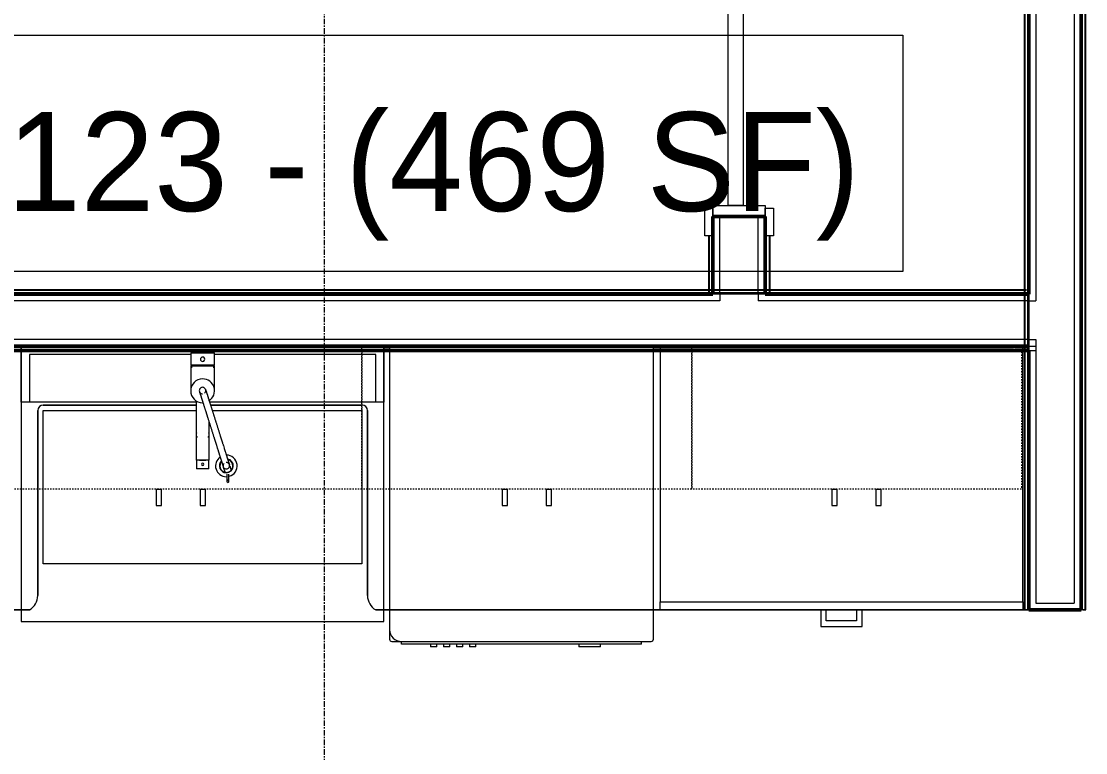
# Model space of a CAD drawing. Header units: inches. Extents: x -4218 to -1830, y 9756 to 12426.
# Drawn here: x -2854.9 to -2758.1, y 11411.4 to 11477.9 of the extents above; entities that cross this region are included whole.
import ezdxf

# ---------------------------------------------------------------- set-up
doc = ezdxf.new("R2010")
doc.units = ezdxf.units.IN
doc.header["$MEASUREMENT"] = 0
doc.linetypes.add('Dash', pattern=[0.25, 0.125, -0.125])
doc.linetypes.add('Grid Line 1_2_', pattern=[0.875, 0.5, -0.125, 0.125, -0.125])
for name, color, linetype, lineweight in [('0-1', 7, 'Continuous', 5), ('0-2', 252, 'Continuous', 9), ('A-AREA-IDEN', 2, 'Continuous', 9), ('A-DOOR-1', 7, 'Continuous', 9), ('A-DOOR-2', 50, 'Continuous', 20), ('A-DOOR-FRAM-1', 50, 'Continuous', 20), ('A-WALL-1', 250, 'Continuous', 50), ('A-WALL-2', 10, 'Continuous', 13), ('A-WALL-3', 253, 'Continuous', 9), ('A-WALL-4', 254, 'Continuous', 9), ('A-WALL-5', 252, 'Continuous', 9), ('A-WALL-6', 7, 'Continuous', 9), ('A-WALL-7', 90, 'Continuous', 9), ('A-WALL-8', 113, 'Continuous', 9), ('P-SANR-FIXT-1', 7, 'Continuous', 9), ('P-SANR-FIXT-2', 252, 'Continuous', 9), ('Q-CASE-1', 253, 'Continuous', 9), ('Q-CASE-2', 252, 'Continuous', 9), ('Q-CASE-3', 7, 'Continuous', 9), ('Q-CASE-5', 254, 'Continuous', 9), ('Q-CASE-6', 7, 'Dash', 9), ('Q-SPCQ-1', 7, 'Continuous', 9), ('Q-SPCQ-2', 253, 'Continuous', 9), ('Q-SPCQ-3', 252, 'Continuous', 9), ('Q-SPCQ-4', 254, 'Continuous', 9), ('S-GRID-1', 1, 'Grid Line 1_2_', 9)]:
    doc.layers.add(name, color=color, linetype=linetype, lineweight=lineweight)
doc.styles.add('Century Gothic', font='ufonts.com_century-gothic.ttf', dxfattribs={"height": 9})

# ---------------------------------------------------------------- blocks, each defined once
blk = doc.blocks.new('Basic Wall _ INT - W4BØF - _5_8 GYP - 2X4 WOOD_BATT_ - 5_8 GYP_ - ___-2701667-BACKGROUND - 1ST FLOOR')
at = {"layer": 'A-WALL-3'}
for p, q in [((-2792.336, 11533.12), (-2792.399, 11533.183)), ((-2792.191, 11532.975), (-2792.336, 11533.12)), ((-2792.125, 11532.909), (-2792.187, 11532.971)), ((-2791.985, 11532.769), (-2792.009, 11532.793)), ((-2791.985, 11458.427), (-2791.985, 11460.177)), ((-2792.11, 11453.114), (-2792.399, 11453.114)), ((-2792.336, 11453.528), (-2792.336, 11453.432)), ((-2792.336, 11453.408), (-2792.336, 11453.335)), ((-2792.336, 11453.317), (-2792.336, 11453.27)), ((-2792.049, 11453.114), (-2792.11, 11453.114))]:
    blk.add_line(p, q, dxfattribs=at)
at = {"layer": 'A-WALL-4'}
for p, q in [((-2792.399, 11453.114), (-2792.336, 11453.114)), ((-2792.336, 11453.114), (-2792.191, 11453.114)), ((-2792.187, 11453.114), (-2792.125, 11453.114)), ((-2792.009, 11453.114), (-2791.985, 11453.114))]:
    blk.add_line(p, q, dxfattribs=at)
at = {"layer": 'A-WALL-5'}
for p, q in [((-2792.336, 11533.12), (-2792.336, 11523.927)), ((-2791.985, 11523.927), (-2791.985, 11532.769)), ((-2792.336, 11458.427), (-2792.336, 11453.528)), ((-2791.985, 11453.114), (-2791.985, 11458.427)), ((-2792.399, 11453.528), (-2792.399, 11453.432)), ((-2792.399, 11453.408), (-2792.399, 11453.335)), ((-2792.399, 11453.317), (-2792.399, 11453.27)), ((-2792.028, 11453.114), (-2792.049, 11453.114)), ((-2791.985, 11453.114), (-2792.028, 11453.114))]:
    blk.add_line(p, q, dxfattribs=at)
at = {"layer": 'A-WALL-6'}
for p, q in [((-2792.399, 11533.183), (-2792.399, 11523.927)), ((-2792.11, 11532.894), (-2792.11, 11523.927)), ((-2792.399, 11458.427), (-2792.399, 11453.528)), ((-2792.11, 11458.427), (-2792.11, 11453.114))]:
    blk.add_line(p, q, dxfattribs=at)
at = {"layer": 'A-WALL-6', "flags": 128}
for points in [[(-2792.399, 11533.183), (-2792.279, 11533.063), (-2792.187, 11532.971), (-2792.13, 11532.914), (-2792.11, 11532.894)], [(-2792.11, 11532.894), (-2792.107, 11532.891), (-2792.099, 11532.883), (-2792.086, 11532.87), (-2792.069, 11532.853), (-2792.049, 11532.833), (-2792.028, 11532.812)]]:
    blk.add_lwpolyline(points, dxfattribs=at)
blk = doc.blocks.new('Basic Wall _ INT - W4BØF - _5_8 GYP - 2X4 WOOD_BATT_ - 5_8 GYP_ - ___-2701666-BACKGROUND - 1ST FLOOR')
at = {"layer": 'A-WALL-3'}
for p, q in [((-2787.211, 11527.995), (-2787.235, 11528.019)), ((-2787.033, 11527.817), (-2787.095, 11527.879)), ((-2786.884, 11527.668), (-2787.029, 11527.813)), ((-2786.821, 11527.605), (-2786.884, 11527.668)), ((-2787.235, 11522.177), (-2787.235, 11523.927)), ((-2787.235, 11458.427), (-2787.235, 11460.177)), ((-2787.11, 11453.114), (-2787.171, 11453.114)), ((-2786.821, 11453.114), (-2787.11, 11453.114)), ((-2786.884, 11453.528), (-2786.884, 11453.427)), ((-2786.884, 11453.408), (-2786.884, 11453.331)), ((-2786.884, 11453.317), (-2786.884, 11453.268))]:
    blk.add_line(p, q, dxfattribs=at)
at = {"layer": 'A-WALL-4'}
for p, q in [((-2787.235, 11453.114), (-2787.211, 11453.114)), ((-2787.095, 11453.114), (-2787.033, 11453.114)), ((-2787.029, 11453.114), (-2786.884, 11453.114)), ((-2786.884, 11453.114), (-2786.821, 11453.114))]:
    blk.add_line(p, q, dxfattribs=at)
at = {"layer": 'A-WALL-5'}
for p, q in [((-2787.235, 11523.927), (-2787.235, 11528.019)), ((-2786.884, 11527.668), (-2786.884, 11523.927)), ((-2787.235, 11453.114), (-2787.235, 11458.427)), ((-2786.884, 11458.427), (-2786.884, 11453.528)), ((-2787.192, 11453.114), (-2787.235, 11453.114)), ((-2787.171, 11453.114), (-2787.192, 11453.114)), ((-2786.821, 11453.528), (-2786.821, 11453.427)), ((-2786.821, 11453.408), (-2786.821, 11453.331)), ((-2786.821, 11453.317), (-2786.821, 11453.268))]:
    blk.add_line(p, q, dxfattribs=at)
at = {"layer": 'A-WALL-6'}
for p, q in [((-2787.11, 11523.927), (-2787.11, 11527.894)), ((-2786.821, 11527.605), (-2786.821, 11523.927)), ((-2787.11, 11453.114), (-2787.11, 11458.427)), ((-2786.821, 11458.427), (-2786.821, 11453.528))]:
    blk.add_line(p, q, dxfattribs=at)
at = {"layer": 'A-WALL-6', "flags": 128}
for points in [[(-2787.192, 11527.976), (-2787.171, 11527.955), (-2787.151, 11527.935), (-2787.134, 11527.918), (-2787.121, 11527.905), (-2787.113, 11527.897), (-2787.11, 11527.894)], [(-2787.11, 11527.894), (-2787.09, 11527.874), (-2787.032, 11527.817), (-2786.941, 11527.725), (-2786.821, 11527.605)]]:
    blk.add_lwpolyline(points, dxfattribs=at)
blk = doc.blocks.new('SLIDING - FLUSH - 5-0 x 6-8-3203586-BACKGROUND - 1ST FLOOR')
at = {"layer": 'A-DOOR-1'}
for p, q in [((-32.75, 3.25), (-30.25, 3.25)), ((-32.75, 2.5), (-32.75, 3.25)), ((-30.25, 3.25), (-30.25, 2.5)), ((30.25, 3.25), (32.75, 3.25)), ((30.25, 2.5), (30.25, 3.25)), ((32.75, 3.25), (32.75, 2.5)), ((-30.25, 2.5), (-32.75, 2.5)), ((32.75, 2.5), (30.25, 2.5)), ((-32.75, -2.25), (-30.25, -2.25)), ((-32.75, -3), (-32.75, -2.25)), ((-30.25, -2.25), (-30.25, -3)), ((30.25, -2.25), (32.75, -2.25)), ((30.25, -3), (30.25, -2.25)), ((32.75, -2.25), (32.75, -3)), ((-30.25, -3), (-32.75, -3)), ((32.75, -3), (30.25, -3))]:
    blk.add_line(p, q, dxfattribs=at)
at = {"layer": 'A-DOOR-2'}
for p, q in [((-1, -0.875), (-1, 0.5)), ((-1, 0.5), (30, 0.5)), ((30, 0.5), (30, -0.875)), ((-30, -2.25), (-30, -0.875)), ((-30, -0.875), (1, -0.875)), ((30, -0.875), (-1, -0.875)), ((1, -0.875), (1, -2.25)), ((1, -2.25), (-30, -2.25))]:
    blk.add_line(p, q, dxfattribs=at)
at = {"layer": 'A-DOOR-FRAM-1'}
for p, q in [((-31, -2.25), (-31, 2.5)), ((-31, 2.5), (-30, 2.5)), ((-30, 2.5), (-30, -2.25)), ((30, 2.5), (31, 2.5)), ((30, -2.25), (30, 2.5)), ((31, 2.5), (31, -2.25)), ((-30, -2.25), (-31, -2.25)), ((31, -2.25), (30, -2.25))]:
    blk.add_line(p, q, dxfattribs=at)
blk = doc.blocks.new('Basic Wall _ INT - W4BØF - _5_8 GYP - 2X4 WOOD_BATT_ - 5_8 GYP_ - ___-2701668-BACKGROUND - 1ST FLOOR')
at = {"layer": 'A-WALL-3'}
for p, q in [((-2821.922, 11448.239), (-2821.407, 11448.239)), ((-2797.407, 11448.239), (-2764.653, 11448.239)), ((-2764.521, 11448.239), (-2763.235, 11448.239)), ((-2763.649, 11447.951), (-2763.556, 11447.951)), ((-2763.529, 11447.951), (-2763.458, 11447.951)), ((-2763.437, 11447.951), (-2763.393, 11447.951))]:
    blk.add_line(p, q, dxfattribs=at)
at = {"layer": 'A-WALL-4'}
for p, q in [((-2821.922, 11448.364), (-2854.922, 11448.364)), ((-2821.407, 11448.364), (-2821.922, 11448.364)), ((-2821.922, 11448.013), (-2821.407, 11448.013)), ((-2763.235, 11448.364), (-2797.407, 11448.364)), ((-2797.407, 11448.013), (-2767.218, 11448.013)), ((-2767.197, 11448.013), (-2763.649, 11448.013)), ((-2763.649, 11448.013), (-2763.556, 11448.013)), ((-2763.529, 11448.013), (-2763.458, 11448.013)), ((-2763.437, 11448.013), (-2763.393, 11448.013)), ((-2763.235, 11448.364), (-2763.235, 11448.322)), ((-2763.235, 11448.322), (-2763.235, 11448.3)), ((-2763.235, 11448.3), (-2763.235, 11448.28)), ((-2763.235, 11448.28), (-2763.235, 11448.25)), ((-2763.235, 11448.25), (-2763.235, 11448.242)), ((-2763.235, 11448.242), (-2763.235, 11448.239)), ((-2763.235, 11448.239), (-2763.235, 11447.992))]:
    blk.add_line(p, q, dxfattribs=at)
at = {"layer": 'A-WALL-5'}
for p, q in [((-2821.922, 11447.951), (-2821.407, 11447.951)), ((-2797.407, 11447.951), (-2767.927, 11447.951)), ((-2767.902, 11447.951), (-2763.649, 11447.951))]:
    blk.add_line(p, q, dxfattribs=at)
at = {"layer": 'A-WALL-7'}
for p, q in [((-2763.235, 11448.34), (-2763.235, 11448.364)), ((-2763.235, 11448.163), (-2763.235, 11448.224)), ((-2763.235, 11448.013), (-2763.235, 11448.159))]:
    blk.add_line(p, q, dxfattribs=at)
blk = doc.blocks.new('Basic Wall _ INT - W4BØF - _5_8 GYP - 2X4 WOOD_BATT_ - 5_8 GYP_ - ___-2701669-BACKGROUND - 1ST FLOOR')
at = {"layer": 'A-WALL-3'}
for p, q in [((-2792.393, 11453.466), (-2792.279, 11453.466)), ((-2792.274, 11453.466), (-2792.187, 11453.466)), ((-2792.184, 11453.466), (-2792.13, 11453.466)), ((-2787.235, 11453.114), (-2791.985, 11453.114)), ((-2791.954, 11453.466), (-2787.266, 11453.466)), ((-2787.087, 11453.466), (-2787.032, 11453.466)), ((-2787.028, 11453.466), (-2786.941, 11453.466)), ((-2786.935, 11453.466), (-2786.821, 11453.466)), ((-2763.649, 11453.466), (-2763.563, 11453.466)), ((-2763.529, 11453.466), (-2763.463, 11453.466)), ((-2763.235, 11453.528), (-2763.235, 11453.239)), ((-2763.235, 11453.239), (-2763.235, 11453.237)), ((-2763.235, 11453.237), (-2763.235, 11453.179))]:
    blk.add_line(p, q, dxfattribs=at)
at = {"layer": 'A-WALL-4'}
for p, q in [((-2763.235, 11453.466), (-2763.235, 11453.528)), ((-2763.235, 11453.32), (-2763.235, 11453.466)), ((-2763.235, 11453.254), (-2763.235, 11453.316)), ((-2763.235, 11453.114), (-2763.235, 11453.138))]:
    blk.add_line(p, q, dxfattribs=at)
at = {"layer": 'A-WALL-5'}
for p, q in [((-2912.074, 11453.466), (-2792.393, 11453.466)), ((-2791.985, 11453.114), (-2912.074, 11453.114)), ((-2792.392, 11453.528), (-2792.279, 11453.528)), ((-2792.274, 11453.528), (-2792.187, 11453.528)), ((-2792.184, 11453.528), (-2792.13, 11453.528)), ((-2787.246, 11453.239), (-2791.974, 11453.239)), ((-2791.948, 11453.528), (-2787.271, 11453.528)), ((-2763.235, 11453.114), (-2787.235, 11453.114)), ((-2787.087, 11453.528), (-2787.032, 11453.528)), ((-2787.027, 11453.528), (-2786.941, 11453.528)), ((-2786.934, 11453.528), (-2786.821, 11453.528)), ((-2786.821, 11453.466), (-2763.649, 11453.466)), ((-2763.649, 11453.528), (-2763.563, 11453.528)), ((-2763.529, 11453.528), (-2763.463, 11453.528)), ((-2763.235, 11453.179), (-2763.235, 11453.157)), ((-2763.235, 11453.157), (-2763.235, 11453.114))]:
    blk.add_line(p, q, dxfattribs=at)
at = {"layer": 'A-WALL-6'}
for p, q in [((-2912.074, 11453.528), (-2792.399, 11453.528)), ((-2791.985, 11453.239), (-2912.074, 11453.239)), ((-2763.235, 11453.239), (-2787.235, 11453.239)), ((-2786.821, 11453.528), (-2763.649, 11453.528))]:
    blk.add_line(p, q, dxfattribs=at)
blk = doc.blocks.new('Basic Wall _ INT - W4BØF - _5_8 GYP - 2X4 WOOD_BATT_ - 5_8 GYP_ - ___-2701671-BACKGROUND - 1ST FLOOR')
at = {"layer": 'A-WALL-3'}
for p, q in [((-2758.134, 11533.12), (-2758.279, 11532.975)), ((-2758.071, 11533.183), (-2758.134, 11533.12)), ((-2758.461, 11532.793), (-2758.485, 11532.769)), ((-2758.283, 11532.971), (-2758.345, 11532.909))]:
    blk.add_line(p, q, dxfattribs=at)
at = {"layer": 'A-WALL-5'}
for p, q in [((-2758.134, 11424.364), (-2758.134, 11533.12)), ((-2758.485, 11532.769), (-2758.485, 11424.364)), ((-2758.485, 11424.364), (-2758.461, 11424.364)), ((-2758.345, 11424.364), (-2758.283, 11424.364)), ((-2758.279, 11424.364), (-2758.134, 11424.364)), ((-2758.134, 11424.364), (-2758.071, 11424.364))]:
    blk.add_line(p, q, dxfattribs=at)
at = {"layer": 'A-WALL-6'}
for p, q in [((-2758.071, 11424.364), (-2758.071, 11533.183)), ((-2758.36, 11424.364), (-2758.36, 11532.894)), ((-2758.442, 11424.364), (-2758.485, 11424.364)), ((-2758.36, 11424.364), (-2758.442, 11424.364)), ((-2758.071, 11424.364), (-2758.36, 11424.364))]:
    blk.add_line(p, q, dxfattribs=at)
at = {"layer": 'A-WALL-6', "flags": 128}
for points in [[(-2758.36, 11532.894), (-2758.34, 11532.914), (-2758.282, 11532.971), (-2758.191, 11533.063), (-2758.071, 11533.183)], [(-2758.442, 11532.812), (-2758.421, 11532.833), (-2758.401, 11532.853), (-2758.384, 11532.87), (-2758.371, 11532.883), (-2758.363, 11532.891), (-2758.36, 11532.894)]]:
    blk.add_lwpolyline(points, dxfattribs=at)
blk = doc.blocks.new('Basic Wall _ INT - W4BØF - _5_8 GYP - 2X4 WOOD_BATT_ - 5_8 GYP_ - ___-2701670-BACKGROUND - 1ST FLOOR')
at = {"layer": 'A-WALL-3'}
for p, q in [((-2763.586, 11527.668), (-2763.649, 11527.605)), ((-2763.441, 11527.813), (-2763.586, 11527.668)), ((-2763.375, 11527.879), (-2763.437, 11527.817)), ((-2763.235, 11528.019), (-2763.259, 11527.995)), ((-2763.586, 11453.409), (-2763.586, 11453.528)), ((-2763.586, 11453.317), (-2763.586, 11453.408)), ((-2763.586, 11453.259), (-2763.586, 11453.317)), ((-2763.586, 11452.499), (-2763.586, 11453.114)), ((-2763.235, 11453.114), (-2763.235, 11448.364)), ((-2763.586, 11449.039), (-2763.586, 11452.489)), ((-2763.586, 11448.366), (-2763.586, 11448.989)), ((-2763.586, 11424.864), (-2763.586, 11447.951)), ((-2763.36, 11448.352), (-2763.36, 11447.989)), ((-2763.235, 11447.989), (-2763.235, 11424.864)), ((-2763.649, 11424.364), (-2763.649, 11424.864)), ((-2763.36, 11424.864), (-2763.36, 11424.402)), ((-2763.38, 11424.364), (-2763.649, 11424.364)), ((-2763.36, 11424.364), (-2763.38, 11424.364)), ((-2763.349, 11424.364), (-2763.36, 11424.364)), ((-2763.278, 11424.364), (-2763.349, 11424.364)), ((-2763.235, 11424.364), (-2763.278, 11424.364))]:
    blk.add_line(p, q, dxfattribs=at)
at = {"layer": 'A-WALL-4'}
for p, q in [((-2763.649, 11448.162), (-2763.649, 11448.22)), ((-2763.649, 11448.071), (-2763.649, 11448.162)), ((-2763.649, 11447.989), (-2763.649, 11448.07)), ((-2763.586, 11448.162), (-2763.586, 11448.22)), ((-2763.586, 11448.071), (-2763.586, 11448.162)), ((-2763.586, 11447.989), (-2763.586, 11448.07)), ((-2763.235, 11448.364), (-2763.235, 11447.989)), ((-2763.586, 11424.364), (-2763.586, 11424.864)), ((-2763.235, 11424.864), (-2763.235, 11424.364)), ((-2763.649, 11424.364), (-2763.586, 11424.364)), ((-2763.586, 11424.364), (-2763.441, 11424.364)), ((-2763.437, 11424.364), (-2763.375, 11424.364)), ((-2763.259, 11424.364), (-2763.235, 11424.364))]:
    blk.add_line(p, q, dxfattribs=at)
at = {"layer": 'A-WALL-5'}
for p, q in [((-2763.586, 11453.528), (-2763.586, 11527.668)), ((-2763.235, 11528.019), (-2763.235, 11453.114)), ((-2763.649, 11453.409), (-2763.649, 11453.528)), ((-2763.649, 11453.317), (-2763.649, 11453.408)), ((-2763.649, 11453.259), (-2763.649, 11453.317)), ((-2763.649, 11452.5), (-2763.649, 11453.114)), ((-2763.36, 11453.114), (-2763.36, 11452.493)), ((-2763.649, 11449.048), (-2763.649, 11452.489)), ((-2763.36, 11452.489), (-2763.36, 11449.007)), ((-2763.649, 11448.366), (-2763.649, 11449.041)), ((-2763.36, 11448.989), (-2763.36, 11448.365)), ((-2763.649, 11424.864), (-2763.649, 11447.989)), ((-2763.36, 11447.989), (-2763.36, 11424.864))]:
    blk.add_line(p, q, dxfattribs=at)
at = {"layer": 'A-WALL-6'}
for p, q in [((-2763.649, 11453.528), (-2763.649, 11527.605)), ((-2763.36, 11527.894), (-2763.36, 11453.114))]:
    blk.add_line(p, q, dxfattribs=at)
at = {"layer": 'A-WALL-6', "flags": 128}
for points in [[(-2763.649, 11527.605), (-2763.529, 11527.725), (-2763.437, 11527.817), (-2763.38, 11527.874), (-2763.36, 11527.894)], [(-2763.36, 11527.894), (-2763.357, 11527.897), (-2763.349, 11527.905), (-2763.336, 11527.918), (-2763.319, 11527.935), (-2763.299, 11527.955), (-2763.278, 11527.976)]]:
    blk.add_lwpolyline(points, dxfattribs=at)
blk = doc.blocks.new('300 Series Wall Hung Cabinet_302 - 33_ X 21_-2749814-BACKGROUND - 1ST FLOOR')
at = {"layer": 'Q-CASE-3'}
for p, q in [((-1.762, 16.874), (-2.25, 16.874)), ((-2.25, 16.874), (-2.25, 15.375)), ((-1.762, 15.375), (-1.762, 16.874)), ((2.238, 16.874), (1.75, 16.874)), ((1.75, 16.874), (1.75, 15.375)), ((2.238, 15.375), (2.238, 16.874)), ((-1.762, 15.375), (-2.25, 15.375)), ((2.238, 15.375), (1.75, 15.375))]:
    blk.add_line(p, q, dxfattribs=at)
at = {"layer": 'Q-CASE-6'}
for p, q in [((-16.5, 2.375), (-16.5, 15.375)), ((-16.5, 15.375), (16.5, 15.375)), ((16.5, 15.375), (16.5, 2.375)), ((16.5, 2.375), (-16.5, 2.375))]:
    blk.add_line(p, q, dxfattribs=at)
blk = doc.blocks.new('Vanity Cabinet-Double Door - 33_-V34-BACKGROUND - 1ST FLOOR')
at = {"layer": 'Q-CASE-1'}
for p, q in [((-15.762, -0.375), (-15.762, 0)), ((-15.762, 0), (-15.762, -0.375)), ((17.238, 0), (17.238, -0.375)), ((17.238, -0.375), (17.238, 0))]:
    blk.add_line(p, q, dxfattribs=at)
at = {"layer": 'Q-CASE-2'}
for p, q in [((-15.762, -5.097), (-15.762, -0.375)), ((-15.762, -0.375), (-15.762, -5.097)), ((-15.012, -0.75), (-15.012, -5.097)), ((-0.345, -0.75), (-15.012, -0.75)), ((16.488, -0.75), (1.82, -0.75)), ((16.488, -5.097), (16.488, -0.75)), ((17.238, -0.375), (17.238, -5.097)), ((17.238, -5.097), (17.238, -0.375))]:
    blk.add_line(p, q, dxfattribs=at)
at = {"layer": 'Q-CASE-5'}
for p, q in [((-15.762, 0), (17.238, 0)), ((17.238, 0), (-15.762, 0)), ((17.238, 0), (-15.762, 0))]:
    blk.add_line(p, q, dxfattribs=at)
blk = doc.blocks.new('Base Cabinet 3 Drawer 230 - Base Cabinet 3 Drawer 230 33_-2609767-BACKGROUND - 1ST FLOOR')
at = {"layer": 'Q-CASE-1'}
for p, q in [((-0.638, 24), (-1.137, 24)), ((2.113, 24), (2.613, 24)), ((-15.762, 0.375), (-15.762, 0.055)), ((-15.762, 0.05), (-15.762, 0.001)), ((17.238, 0), (17.238, 0.375))]:
    blk.add_line(p, q, dxfattribs=at)
at = {"layer": 'Q-CASE-2'}
for p, q in [((-15.762, 24), (17.238, 24)), ((-15.762, 23.25), (-15.762, 24)), ((17.238, 23.25), (-15.762, 23.25)), ((-15.762, 23.25), (-15.762, 0.375)), ((-0.638, 24), (-1.137, 24)), ((2.113, 24), (2.613, 24)), ((17.238, 24), (17.238, 23.25)), ((17.238, 3.009), (17.238, 23.25)), ((17.238, 0.375), (17.238, 2.959))]:
    blk.add_line(p, q, dxfattribs=at)
at = {"layer": 'Q-CASE-3'}
for p, q in [((2.613, 25.5), (-1.137, 25.5)), ((-1.137, 25.5), (-1.137, 24)), ((2.613, 24), (2.613, 25.5)), ((-0.638, 24), (-0.638, 25.001)), ((-0.638, 25.001), (2.113, 25.001)), ((2.113, 25.001), (2.113, 24))]:
    blk.add_line(p, q, dxfattribs=at)
at = {"layer": 'Q-CASE-5'}
for p, q in [((-0.638, 24), (-1.137, 24)), ((2.113, 24), (2.613, 24)), ((-15.762, 0), (17.238, 0))]:
    blk.add_line(p, q, dxfattribs=at)
blk = doc.blocks.new('kitchen_faucet_14143 - kitchen_faucet_14143-2439044-BACKGROUND - 1ST FLOOR')
at = {"layer": 'P-SANR-FIXT-1'}
for p, q in [((2.264, 1.083), (0, 1.083)), ((2.342, 1.024), (2.101, 1.024)), ((2.264, 1.083), (2.264, -1.083)), ((3.445, 1.083), (2.342, 1.083)), ((2.342, -1.083), (2.342, 1.083)), ((3.445, 1.083), (3.445, -1.083)), ((-6.299, 0.571), (-7.087, 0.571)), ((-7.087, -0.571), (-7.087, 0.571)), ((-0.9, 0.591), (-6.299, 0.591)), ((-6.299, 0.57), (-6.299, 0.591)), ((-6.299, 0.418), (-6.299, 0.497)), ((-6.299, 0.295), (-6.299, 0.405)), ((-6.299, 0.153), (-6.299, 0.286)), ((-6.299, 0.285), (-6.299, 0.153)), ((-6.299, 0.148), (-6.299, -0.148)), ((-6.299, -0.148), (-6.299, 0.148)), ((-3.975, 0.591), (-4.892, 0.591)), ((-7.087, -0.571), (-6.299, -0.571)), ((-6.299, -0.153), (-6.299, -0.285)), ((-6.299, -0.286), (-6.299, -0.153)), ((-6.299, -0.405), (-6.299, -0.295)), ((-6.299, -0.497), (-6.299, -0.418)), ((-6.299, -0.591), (-6.299, -0.511)), ((-6.299, -0.591), (-2.826, -0.591)), ((-4.892, -0.591), (-3.975, -0.591)), ((-0.944, -0.591), (-0.9, -0.591)), ((-7.411, -2.043), (-6.988, -1.91)), ((0, -1.083), (2.264, -1.083)), ((2.101, -1.024), (2.342, -1.024)), ((2.342, -1.083), (3.445, -1.083)), ((-7.579, -2.201), (-8.244, -2.201)), ((-8.244, -2.398), (-7.579, -2.398)), ((-6.814, -2.46), (-7.234, -2.592))]:
    blk.add_line(p, q, dxfattribs=at)
at = {"layer": 'P-SANR-FIXT-1', "flags": 128}
for points in [[(-0.065, 0.289), (-0.065, 0.289), (-0.066, 0.289), (-0.068, 0.288), (-0.071, 0.287), (-0.075, 0.286), (-0.079, 0.285), (-0.084, 0.283), (-0.09, 0.281), (-0.097, 0.279), (-0.105, 0.277), (-0.113, 0.274), (-0.261, 0.227), (-0.278, 0.222), (-0.297, 0.216), (-0.461, 0.164), (-0.487, 0.156), (-0.513, 0.148), (-0.54, 0.139), (-0.567, 0.131), (-0.596, 0.122), (-0.625, 0.112), (-0.655, 0.103), (-0.686, 0.093), (-0.717, 0.083), (-0.75, 0.073), (-0.783, 0.063), (-0.817, 0.052), (-0.851, 0.041), (-0.886, 0.03), (-0.923, 0.018), (-0.959, 0.007), (-0.997, -0.005), (-1.035, -0.017), (-1.074, -0.029), (-1.114, -0.042), (-1.154, -0.055), (-1.196, -0.068), (-1.238, -0.081), (-1.28, -0.094), (-1.323, -0.108), (-1.368, -0.122), (-1.412, -0.136), (-1.458, -0.15), (-1.504, -0.165), (-1.55, -0.18), (-1.598, -0.195), (-1.645, -0.21), (-1.694, -0.225), (-1.743, -0.241), (-1.793, -0.256), (-2.495, -0.478), (-2.551, -0.496), (-2.609, -0.514), (-2.666, -0.532), (-2.724, -0.55), (-2.782, -0.568), (-2.84, -0.587), (-2.899, -0.605), (-2.958, -0.624), (-3.017, -0.642), (-3.076, -0.661), (-3.135, -0.68), (-3.195, -0.699), (-3.255, -0.718), (-3.314, -0.736), (-3.374, -0.755), (-3.434, -0.774), (-3.494, -0.793), (-3.554, -0.812), (-3.614, -0.831), (-3.673, -0.85), (-3.733, -0.869), (-3.793, -0.887), (-3.852, -0.906), (-3.912, -0.925), (-3.971, -0.944), (-4.03, -0.962), (-4.089, -0.981), (-4.147, -0.999), (-4.205, -1.018), (-4.263, -1.036), (-4.321, -1.054), (-4.939, -1.249), (-4.991, -1.266), (-5.043, -1.282), (-5.095, -1.298), (-5.145, -1.314), (-5.196, -1.33), (-5.435, -1.406), (-5.482, -1.421), (-5.528, -1.435), (-5.573, -1.449), (-5.617, -1.463), (-5.661, -1.477), (-5.704, -1.491), (-5.747, -1.504), (-5.789, -1.517), (-5.83, -1.53), (-5.87, -1.543), (-5.909, -1.555), (-5.948, -1.568), (-5.986, -1.58), (-6.024, -1.592), (-6.06, -1.603), (-6.096, -1.614), (-6.131, -1.625), (-6.166, -1.636), (-6.199, -1.647), (-6.232, -1.657), (-6.264, -1.667), (-6.296, -1.677), (-6.326, -1.687), (-6.356, -1.696), (-6.385, -1.706), (-6.413, -1.714), (-6.441, -1.723), (-6.468, -1.732), (-6.493, -1.74), (-6.519, -1.748), (-6.543, -1.755), (-6.567, -1.763), (-6.589, -1.77), (-6.612, -1.777), (-6.633, -1.784), (-6.653, -1.79), (-6.673, -1.796), (-6.692, -1.802), (-6.71, -1.808), (-6.727, -1.813), (-6.744, -1.819), (-6.759, -1.824), (-6.774, -1.828), (-6.788, -1.833), (-6.802, -1.837), (-6.814, -1.841), (-6.826, -1.845), (-6.837, -1.848), (-6.847, -1.851), (-6.857, -1.854), (-6.865, -1.857), (-6.873, -1.86), (-6.88, -1.862), (-6.887, -1.864), (-6.892, -1.866), (-6.897, -1.867), (-6.901, -1.868), (-6.904, -1.869), (-6.906, -1.87), (-6.908, -1.87), (-6.908, -1.871)], [(0.266, 0.177), (0.214, 0.234), (0.149, 0.275), (0.075, 0.298), (-0.002, 0.302), (-0.077, 0.285), (-0.146, 0.249), (-0.202, 0.197), (-0.244, 0.132), (-0.267, 0.059), (-0.269, 0.008)], [(-0.218, -0.162), (-0.166, -0.219), (-0.101, -0.26), (-0.027, -0.283), (0.05, -0.287), (0.125, -0.27), (0.193, -0.234), (0.25, -0.182), (0.292, -0.117), (0.315, -0.044), (0.318, 0.033), (0.301, 0.109), (0.266, 0.177)], [(0.113, -0.274), (0.112, -0.274), (0.111, -0.275), (0.109, -0.275), (0.106, -0.276), (0.103, -0.277), (0.098, -0.279), (0.093, -0.28), (0.087, -0.282), (0.08, -0.284), (0.073, -0.287), (0.065, -0.289), (-0.083, -0.336), (-0.101, -0.342), (-0.12, -0.347), (-0.139, -0.354), (-0.16, -0.36), (-0.181, -0.367), (-0.203, -0.374), (-0.225, -0.381), (-0.249, -0.388), (-0.273, -0.396), (-0.298, -0.404), (-0.324, -0.412), (-0.351, -0.42), (-0.378, -0.429), (-0.406, -0.438), (-0.435, -0.447), (-0.465, -0.456), (-0.495, -0.466), (-0.526, -0.476), (-0.558, -0.486), (-0.591, -0.496), (-0.625, -0.507), (-0.659, -0.518), (-0.694, -0.529), (-0.729, -0.54), (-0.766, -0.551), (-0.803, -0.563), (-0.841, -0.575), (-0.88, -0.587), (-0.919, -0.6), (-0.96, -0.612), (-1, -0.625), (-1.042, -0.638), (-1.084, -0.652), (-1.127, -0.665), (-1.171, -0.679), (-1.215, -0.693), (-1.261, -0.707), (-1.306, -0.722), (-1.353, -0.737), (-1.4, -0.751), (-1.447, -0.766), (-1.496, -0.782), (-1.545, -0.797), (-1.594, -0.813), (-1.644, -0.829), (-1.695, -0.845), (-1.746, -0.861), (-1.798, -0.877), (-1.85, -0.894), (-1.903, -0.91), (-1.957, -0.927), (-2.01, -0.944), (-2.065, -0.961), (-2.12, -0.979), (-2.175, -0.996), (-2.231, -1.014), (-2.287, -1.031), (-2.344, -1.049), (-2.4, -1.067), (-2.458, -1.085), (-2.515, -1.103), (-2.573, -1.122), (-2.631, -1.14), (-2.69, -1.159), (-2.749, -1.177), (-2.808, -1.196), (-2.867, -1.214), (-2.926, -1.233), (-2.985, -1.252), (-3.045, -1.271), (-3.105, -1.29), (-3.165, -1.308), (-3.224, -1.327), (-3.284, -1.346), (-3.344, -1.365), (-3.404, -1.384), (-3.464, -1.403), (-3.524, -1.422), (-3.583, -1.441), (-3.643, -1.459), (-3.702, -1.478), (-3.762, -1.497), (-3.821, -1.515), (-3.88, -1.534), (-3.938, -1.553), (-3.997, -1.571), (-4.055, -1.589), (-4.113, -1.608), (-4.736, -1.804), (-4.788, -1.821), (-4.84, -1.837), (-4.892, -1.854), (-4.943, -1.87), (-4.993, -1.886), (-5.222, -1.958), (-5.269, -1.972), (-5.315, -1.987), (-5.361, -2.002), (-5.406, -2.016), (-5.45, -2.03), (-5.494, -2.043), (-5.537, -2.057), (-5.579, -2.07), (-5.621, -2.084), (-5.661, -2.096), (-5.702, -2.109), (-5.741, -2.122), (-5.78, -2.134), (-5.818, -2.146), (-5.855, -2.157), (-5.891, -2.169), (-5.927, -2.18), (-5.962, -2.191), (-5.996, -2.202), (-6.029, -2.213), (-6.062, -2.223), (-6.094, -2.233), (-6.125, -2.243), (-6.155, -2.252), (-6.185, -2.262), (-6.214, -2.271), (-6.242, -2.28), (-6.269, -2.288), (-6.296, -2.297), (-6.322, -2.305), (-6.347, -2.313), (-6.371, -2.32), (-6.394, -2.328), (-6.417, -2.335), (-6.439, -2.342), (-6.46, -2.348), (-6.48, -2.355), (-6.5, -2.361), (-6.518, -2.367), (-6.536, -2.372), (-6.553, -2.378), (-6.57, -2.383), (-6.585, -2.388), (-6.6, -2.393), (-6.614, -2.397), (-6.627, -2.401), (-6.639, -2.405), (-6.651, -2.409), (-6.662, -2.412), (-6.672, -2.415), (-6.681, -2.418), (-6.689, -2.421), (-6.697, -2.423), (-6.704, -2.425), (-6.71, -2.427), (-6.715, -2.429), (-6.72, -2.43), (-6.724, -2.432), (-6.726, -2.433), (-6.729, -2.433), (-6.73, -2.434), (-6.731, -2.434)], [(-6.611, -1.943), (-6.672, -1.897), (-6.743, -1.867), (-6.82, -1.857), (-6.896, -1.867), (-6.967, -1.897), (-7.028, -1.943), (-7.075, -2.005), (-7.105, -2.076), (-7.115, -2.152)], [(-7.115, -2.152), (-7.105, -2.229), (-7.075, -2.3), (-7.028, -2.361), (-6.967, -2.408), (-6.896, -2.437), (-6.82, -2.448), (-6.743, -2.437), (-6.672, -2.408), (-6.611, -2.361), (-6.564, -2.3), (-6.534, -2.229), (-6.524, -2.152)]]:
    blk.add_lwpolyline(points, dxfattribs=at)
at = {"layer": 'P-SANR-FIXT-1'}
for centre, radius, start, end in [((0, 0), 1.083, 360, 180), ((-6.689, 0), 0.118, 0, 180), ((2.878, 0), 0.197, 0, 180), ((-6.689, 0), 0.118, 180, 360), ((0, 0), 1.083, 180, 182.38113), ((0, 0), 1.083, 212.52884, 360), ((2.878, 0), 0.197, 180, 0), ((-6.832, -2.159), 0.984, 34.62886, 180), ((-6.832, -2.159), 0.63, 45, 180), ((-6.832, -2.159), 0.591, 47.2269, 168.63971), ((-6.832, -2.159), 0.984, 180, 183.62456), ((-6.832, -2.159), 0.984, 195, 360), ((-6.832, -2.159), 0.63, 180, 349.69161), ((-6.832, -2.159), 0.591, 168.63971, 180), ((-6.832, -2.159), 0.591, 180, 227.11654), ((-6.832, -2.159), 0.591, 227.11654, 345.23517)]:
    blk.add_arc(centre, radius, start, end, dxfattribs=at)
for centre, major_axis, ratio, start_param, end_param in [((-3.975, 0), (0, 0.591), 0.906308, 6.021386, 6.806784), ((-3.975, 0), (0, 0.591), 0.906308, 2.617994, 3.403392), ((-8.244, -2.3), (0, 0.0984), 0.984808, 4.712389, 7.853982), ((-8.244, -2.3), (0, 0.0984), 0.984808, 1.570796, 4.712389)]:
    blk.add_ellipse(centre, major_axis=major_axis, ratio=ratio, start_param=start_param, end_param=end_param, dxfattribs=at)
blk = doc.blocks.new('Stainless Steel Farmhous Kitchen Sink - Stainless Steel Farmhous Kitchen Sink-V79-BACKGROUND - 1ST FLOOR')
at = {"layer": 'P-SANR-FIXT-1'}
for p, q in [((-31, -16.956), (-31, -3)), ((-31, -3), (-17.085, -3)), ((-15.64, -3), (-2, -3)), ((-2, -3), (-2, -16.956)), ((-2, -16.956), (-31, -16.956)), ((-33, -21.149), (-33, -22.203)), ((0, -22.203), (0, -21.149)), ((-33, -22.203), (0, -22.203))]:
    blk.add_line(p, q, dxfattribs=at)
at = {"layer": 'P-SANR-FIXT-2'}
for p, q in [((-17.087, -2.247), (-33, -2.247)), ((-33, -2.247), (-33, -2.319)), ((-33, -2.346), (-33, -21.149)), ((0, -2.247), (-15.879, -2.247)), ((0, -2.324), (0, -2.247)), ((0, -21.149), (0, -2.351))]:
    blk.add_line(p, q, dxfattribs=at)
blk = doc.blocks.new('300 Series Wall Hung Cabinet_302 - 30_ X 27_-2568021-BACKGROUND - 1ST FLOOR')
at = {"layer": 'Q-CASE-3'}
for p, q in [((-1.762, 16.874), (-2.25, 16.874)), ((-2.25, 16.874), (-2.25, 15.375)), ((-1.762, 15.375), (-1.762, 16.874)), ((2.238, 16.874), (1.75, 16.874)), ((1.75, 16.874), (1.75, 15.375)), ((2.238, 15.375), (2.238, 16.874)), ((-1.762, 15.375), (-2.25, 15.375)), ((2.238, 15.375), (1.75, 15.375))]:
    blk.add_line(p, q, dxfattribs=at)
at = {"layer": 'Q-CASE-6'}
for p, q in [((-15, 2.375), (-15, 15.375)), ((-15, 15.375), (15, 15.375)), ((15, 15.375), (15, 2.375)), ((15, 2.375), (-15, 2.375))]:
    blk.add_line(p, q, dxfattribs=at)
blk = doc.blocks.new('CTR - 1st Phase - Unit Layouts_rvt-1-BACKGROUND - 1ST FLOOR')
at = {"layer": 'A-WALL-1'}
for p, q in [((-2758.485, 11424.364), (-2758.485, 11532.769)), ((-2763.235, 11528.019), (-2763.235, 11453.114)), ((-2791.985, 11460.177), (-2791.985, 11453.114)), ((-2787.235, 11460.177), (-2791.985, 11460.177)), ((-2787.235, 11453.114), (-2787.235, 11460.177)), ((-2791.985, 11453.114), (-2913.172, 11453.114)), ((-2763.235, 11453.114), (-2787.235, 11453.114)), ((-2886.922, 11448.364), (-2763.235, 11448.364)), ((-2763.235, 11448.364), (-2886.922, 11448.364)), ((-2886.922, 11447.989), (-2763.235, 11447.989)), ((-2763.235, 11447.989), (-2763.235, 11424.364)), ((-2763.235, 11424.364), (-2762.61, 11424.364)), ((-2762.61, 11424.364), (-2759.11, 11424.364)), ((-2759.11, 11424.364), (-2758.485, 11424.364))]:
    blk.add_line(p, q, dxfattribs=at)
at = {"layer": 'A-WALL-2'}
for p, q in [((-2759.11, 11532.144), (-2759.11, 11424.989)), ((-2762.61, 11528.644), (-2762.61, 11452.489)), ((-2791.36, 11453.114), (-2791.36, 11460.177)), ((-2787.86, 11453.114), (-2787.86, 11460.177)), ((-2791.36, 11453.114), (-2791.36, 11452.489)), ((-2787.86, 11453.114), (-2787.86, 11452.489)), ((-2791.36, 11452.489), (-2912.547, 11452.489)), ((-2763.235, 11452.489), (-2787.86, 11452.489)), ((-2763.235, 11452.489), (-2762.61, 11452.489)), ((-2763.235, 11448.989), (-2912.547, 11448.989)), ((-2763.235, 11448.989), (-2762.61, 11448.989)), ((-2762.61, 11448.989), (-2762.61, 11448.364)), ((-2763.235, 11448.364), (-2762.61, 11448.364)), ((-2763.235, 11447.989), (-2762.61, 11447.989)), ((-2762.61, 11448.364), (-2762.61, 11447.989)), ((-2762.61, 11448.364), (-2762.61, 11447.989)), ((-2762.61, 11447.989), (-2762.61, 11424.989)), ((-2762.61, 11424.989), (-2759.11, 11424.989))]:
    blk.add_line(p, q, dxfattribs=at)
at = {"layer": 'A-WALL-3'}
for p, q in [((-2758.485, 11424.364), (-2758.485, 11532.769)), ((-2763.235, 11528.019), (-2763.235, 11453.528)), ((-2791.985, 11460.177), (-2787.235, 11460.177)), ((-2791.985, 11458.427), (-2791.985, 11453.528)), ((-2787.235, 11453.528), (-2787.235, 11458.427)), ((-2792.399, 11453.114), (-2912.074, 11453.114)), ((-2763.649, 11453.114), (-2786.821, 11453.114)), ((-2763.235, 11448.364), (-2886.922, 11448.364)), ((-2763.235, 11448.364), (-2763.235, 11447.989))]:
    blk.add_line(p, q, dxfattribs=at)
at = {"layer": 'A-WALL-4'}
for p, q in [((-2791.985, 11460.177), (-2791.985, 11458.427)), ((-2787.235, 11458.427), (-2787.235, 11460.177)), ((-2792.13, 11453.114), (-2792.399, 11453.114)), ((-2791.985, 11453.528), (-2791.985, 11453.431)), ((-2791.985, 11453.408), (-2791.985, 11453.334)), ((-2791.985, 11453.317), (-2791.985, 11453.27)), ((-2787.235, 11453.428), (-2787.235, 11453.528)), ((-2787.235, 11453.331), (-2787.235, 11453.408)), ((-2787.235, 11453.268), (-2787.235, 11453.317)), ((-2786.821, 11453.114), (-2787.09, 11453.114)), ((-2763.562, 11453.114), (-2763.649, 11453.114)), ((-2763.463, 11453.114), (-2763.529, 11453.114)), ((-2763.235, 11453.528), (-2763.235, 11453.259)), ((-2821.922, 11448.364), (-2821.407, 11448.364)), ((-2797.407, 11448.364), (-2763.649, 11448.364)), ((-2763.235, 11447.951), (-2763.235, 11424.864)), ((-2763.235, 11424.864), (-2763.235, 11424.364))]:
    blk.add_line(p, q, dxfattribs=at)
at = {"layer": 'A-WALL-5'}
for p, q in [((-2886.922, 11447.989), (-2763.235, 11447.989)), ((-2758.485, 11424.364), (-2763.235, 11424.364))]:
    blk.add_line(p, q, dxfattribs=at)
at = {"layer": 'A-WALL-7'}
for p, q in [((-2763.649, 11448.364), (-2763.557, 11448.364)), ((-2763.529, 11448.364), (-2763.458, 11448.364)), ((-2763.437, 11448.364), (-2763.393, 11448.364)), ((-2763.235, 11448.22), (-2763.235, 11447.989))]:
    blk.add_line(p, q, dxfattribs=at)
at = {"layer": 'A-WALL-8'}
for p, q in [((-2763.235, 11448.364), (-2886.922, 11448.364)), ((-2886.922, 11448.364), (-2763.235, 11448.364)), ((-2763.235, 11447.989), (-2763.235, 11448.364)), ((-2763.235, 11448.364), (-2763.235, 11447.989)), ((-2763.235, 11424.364), (-2763.235, 11447.989)), ((-2763.235, 11447.989), (-2763.235, 11424.364)), ((-2852.922, 11443.014), (-2839.009, 11443.014)), ((-2839.009, 11443.014), (-2852.922, 11443.014)), ((-2837.72, 11443.014), (-2823.922, 11443.014)), ((-2823.922, 11443.014), (-2837.72, 11443.014)), ((-2853.422, 11425.666), (-2853.422, 11442.514)), ((-2853.422, 11442.514), (-2853.422, 11425.666)), ((-2823.422, 11442.514), (-2823.422, 11425.666)), ((-2823.422, 11425.666), (-2823.422, 11442.514)), ((-2887.922, 11424.364), (-2854.176, 11424.364)), ((-2854.176, 11424.364), (-2887.922, 11424.364)), ((-2822.669, 11424.364), (-2763.235, 11424.364)), ((-2763.235, 11424.364), (-2822.669, 11424.364))]:
    blk.add_line(p, q, dxfattribs=at)
for centre, radius, start, end in [((-2852.922, 11442.514), 0.5, 90, 180), ((-2852.922, 11442.514), 0.5, 90, 180), ((-2823.922, 11442.514), 0.5, 360, 90), ((-2823.922, 11442.514), 0.5, 0, 90), ((-2854.922, 11425.666), 1.5, 299.83616, 0), ((-2854.922, 11425.666), 1.5, 299.83616, 0), ((-2821.922, 11425.666), 1.5, 180, 240.16384), ((-2821.922, 11425.666), 1.5, 180, 240.16384)]:
    blk.add_arc(centre, radius, start, end, dxfattribs=at)
at = {"layer": 'Q-SPCQ-1'}
for p, q in [((-2821.407, 11424.364), (-2821.407, 11422.561)), ((-2797.407, 11421.686), (-2797.407, 11424.364)), ((-2821.407, 11422.561), (-2821.407, 11421.686)), ((-2821.21, 11421.489), (-2820.335, 11421.489)), ((-2820.335, 11421.489), (-2797.604, 11421.489)), ((-2820.314, 11421.239), (-2820.314, 11421.49)), ((-2798.5, 11421.239), (-2820.314, 11421.239)), ((-2817.691, 11421.239), (-2817.691, 11420.989)), ((-2817.1, 11420.989), (-2817.691, 11420.989)), ((-2817.1, 11420.989), (-2817.1, 11421.239)), ((-2816.51, 11421.239), (-2816.51, 11420.989)), ((-2815.919, 11420.989), (-2816.51, 11420.989)), ((-2815.919, 11420.989), (-2815.919, 11421.239)), ((-2815.328, 11421.239), (-2815.328, 11420.989)), ((-2814.738, 11420.989), (-2815.328, 11420.989)), ((-2814.738, 11420.989), (-2814.738, 11421.239)), ((-2814.147, 11421.239), (-2814.147, 11420.989)), ((-2813.557, 11420.989), (-2814.147, 11420.989)), ((-2813.557, 11420.989), (-2813.557, 11421.239)), ((-2804.199, 11421.239), (-2804.199, 11420.989)), ((-2803.215, 11420.989), (-2804.199, 11420.989)), ((-2802.231, 11420.989), (-2803.215, 11420.989)), ((-2802.231, 11420.989), (-2802.231, 11421.239)), ((-2798.5, 11421.239), (-2798.5, 11421.489))]:
    blk.add_line(p, q, dxfattribs=at)
for centre, radius, start, end in [((-2820.335, 11422.561), 1.072, 180, 270), ((-2821.21, 11421.686), 0.197, 180, 270), ((-2797.604, 11421.686), 0.197, 270, 0), ((-2797.604, 11421.686), 0.197, 285, 0)]:
    blk.add_arc(centre, radius, start, end, dxfattribs=at)
at = {"layer": 'Q-SPCQ-2'}
for p, q in [((-2821.407, 11448.364), (-2821.407, 11447.989)), ((-2797.407, 11447.989), (-2797.407, 11448.364))]:
    blk.add_line(p, q, dxfattribs=at)
at = {"layer": 'Q-SPCQ-3'}
for p, q in [((-2821.407, 11447.989), (-2821.407, 11443.236)), ((-2797.407, 11445.352), (-2797.407, 11447.989)), ((-2797.407, 11424.364), (-2797.407, 11445.301)), ((-2821.407, 11443.208), (-2821.407, 11424.364))]:
    blk.add_line(p, q, dxfattribs=at)
at = {"layer": 'Q-SPCQ-4'}
blk.add_line((-2797.407, 11448.364), (-2821.407, 11448.364), dxfattribs=at)
at = {"layer": '0-2'}
for name, p in [('Basic Wall _ INT - W4BØF - _5_8 GYP - 2X4 WOOD_BATT_ - 5_8 GYP_ - ___-2701667-BACKGROUND - 1ST FLOOR', (0, 0)), ('Basic Wall _ INT - W4BØF - _5_8 GYP - 2X4 WOOD_BATT_ - 5_8 GYP_ - ___-2701671-BACKGROUND - 1ST FLOOR', (0, 0)), ('Basic Wall _ INT - W4BØF - _5_8 GYP - 2X4 WOOD_BATT_ - 5_8 GYP_ - ___-2701666-BACKGROUND - 1ST FLOOR', (0, 0)), ('Basic Wall _ INT - W4BØF - _5_8 GYP - 2X4 WOOD_BATT_ - 5_8 GYP_ - ___-2701670-BACKGROUND - 1ST FLOOR', (0, 0)), ('Basic Wall _ INT - W4BØF - _5_8 GYP - 2X4 WOOD_BATT_ - 5_8 GYP_ - ___-2701669-BACKGROUND - 1ST FLOOR', (0, 0)), ('Basic Wall _ INT - W4BØF - _5_8 GYP - 2X4 WOOD_BATT_ - 5_8 GYP_ - ___-2701668-BACKGROUND - 1ST FLOOR', (0, 0)), ('Vanity Cabinet-Double Door - 33_-V34-BACKGROUND - 1ST FLOOR', (-2839.16, 11448.364)), ('Stainless Steel Farmhous Kitchen Sink - Stainless Steel Farmhous Kitchen Sink-V79-BACKGROUND - 1ST FLOOR', (-2821.922, 11445.514))]:
    blk.add_blockref(name, p, dxfattribs=at)
for name, p, rotation in [('SLIDING - FLUSH - 5-0 x 6-8-3203586-BACKGROUND - 1ST FLOOR', (-2789.735, 11491.177), 269.9999999999882), ('300 Series Wall Hung Cabinet_302 - 33_ X 21_-2749814-BACKGROUND - 1ST FLOOR', (-2840.422, 11450.739), 180), ('300 Series Wall Hung Cabinet_302 - 30_ X 27_-2568021-BACKGROUND - 1ST FLOOR', (-2808.922, 11450.739), 180), ('Base Cabinet 3 Drawer 230 - Base Cabinet 3 Drawer 230 33_-2609767-BACKGROUND - 1ST FLOOR', (-2779.56, 11448.364), 180), ('300 Series Wall Hung Cabinet_302 - 30_ X 27_-2568021-BACKGROUND - 1ST FLOOR', (-2778.922, 11450.739), 180), ('kitchen_faucet_14143 - kitchen_faucet_14143-2439044-BACKGROUND - 1ST FLOOR', (-2838.422, 11444.308), 89.99999999998396)]:
    blk.add_blockref(name, p, dxfattribs=dict(at, rotation=rotation))

msp = doc.modelspace()

# ---------------------------------------------------------------- linework, layer by layer
at = {"layer": 'A-AREA-IDEN', "flags": 128}
msp.add_lwpolyline([(-2859.216, 11476.674), (-2774.715, 11476.674), (-2774.715, 11455.178), (-2859.216, 11455.178)], close=True, dxfattribs=at)
at = {"layer": 'S-GRID-1'}
msp.add_line((-2827.324, 9836.18), (-2827.324, 12376.809), dxfattribs=at)

# ---------------------------------------------------------------- block references
at = {"layer": '0-1'}
msp.add_blockref('CTR - 1st Phase - Unit Layouts_rvt-1-BACKGROUND - 1ST FLOOR', (0, 0), dxfattribs=at)

# ---------------------------------------------------------------- texts
at = {"layer": 'A-AREA-IDEN', "insert": (-2856.216, 11469.674), "char_height": 9, "width": 94.839, "attachment_point": 1, "style": 'Century Gothic'}
msp.add_mtext('123 - (469 SF)', dxfattribs=at)

doc.saveas('drawing.dxf')
